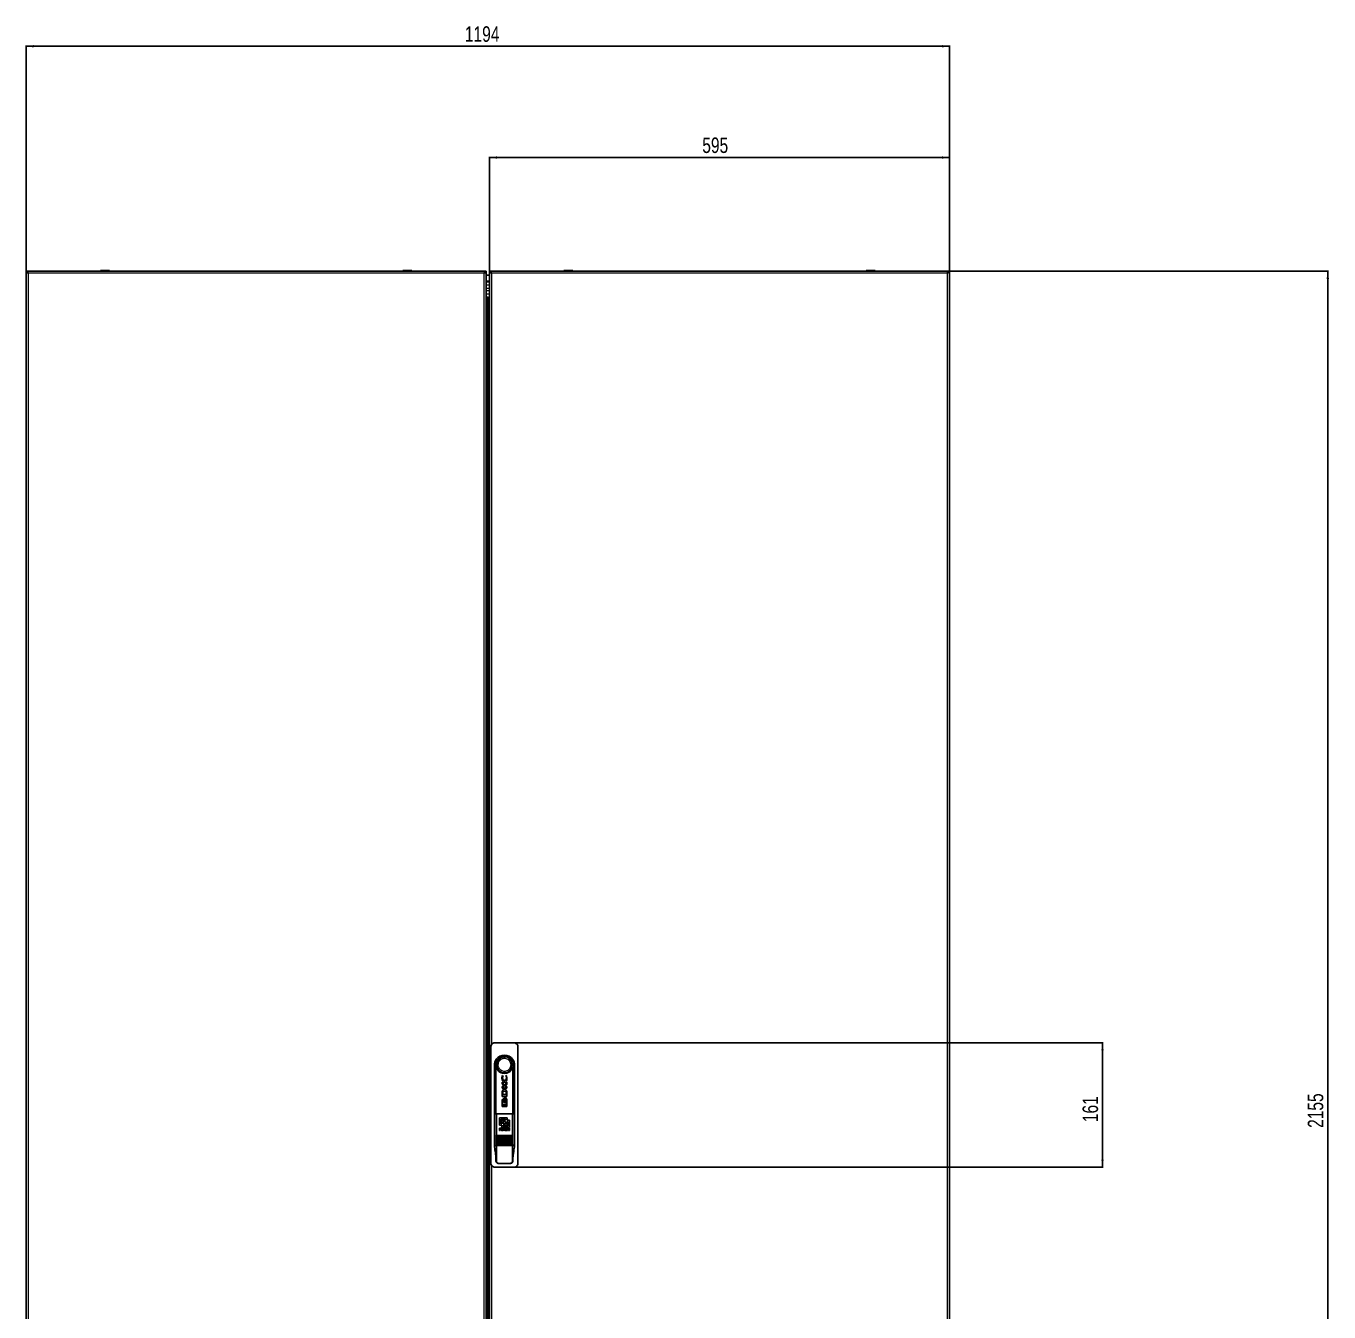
# Model space of a CAD drawing. Header units: millimetres. Extents: x -1385 to 3358, y -2404 to 1219.
# Drawn here: x 1674 to 3358, y -742 to 920 of the extents above; entities that cross this region are included whole.
import ezdxf

# ---------------------------------------------------------------- set-up
doc = ezdxf.new("R2010")
doc.units = ezdxf.units.MM
doc.layers.add('FORMAT', color=7, linetype='Continuous')
doc.styles.add('SLDTEXTSTYLE0', font='TXT', dxfattribs={"width": 0.75})
doc.dimstyles.new('SLDDIMSTYLE0', dxfattribs={"dimtxt": 20, "dimasz": 10, "dimexe": 0, "dimexo": 0.0625, "dimgap": 5, "dimtad": 2, "dimdec": 1, "dimrnd": 1e-09, "dimzin": 12, "dimdsep": 46, "dimtxsty": 'SLDTEXTSTYLE0', "dimsah": 1, "dimcen": 0.09, "dimadec": 0, "dimazin": 3, "dimtfac": 1, "dimtofl": 0, "dimtmove": 0, "dimatfit": 3, "dimfxl": 0, "dimfrac": 2, "dimtolj": 1, "dimtzin": 12, "dimarcsym": 0})

# ---------------------------------------------------------------- blocks, each defined once
blk = doc.blocks.new('_D')
at = {"layer": 'FORMAT'}
for p, q in [((2865.7, 602.7), (3357.9, 602.7)), ((3356.9, -1552.3), (3356.9, 602.7)), ((2865.7, -1552.3), (3357.9, -1552.3))]:
    blk.add_line(p, q, dxfattribs=at)
for points in [[(3356.9, 602.7), (3355.4, 592.7), (3358.5, 592.7)], [(3356.9, -1552.3), (3358.5, -1542.3), (3355.4, -1542.3)]]:
    blk.add_solid(points, dxfattribs=at)
at = {"layer": 'FORMAT', "insert": (3331.1, -504.4), "char_height": 20, "attachment_point": 1, "rotation": 90, "style": 'SLDTEXTSTYLE0'}
blk.add_mtext('2155', dxfattribs=at)
blk = doc.blocks.new('_D_1')
at = {"layer": 'FORMAT'}
for p, q in [((1674, 602.7), (1674, 894.4)), ((1674, 893.4), (2868, 893.4)), ((2868, 602.7), (2868, 894.4))]:
    blk.add_line(p, q, dxfattribs=at)
for points in [[(1674, 893.4), (1684, 891.9), (1684, 895)], [(2868, 893.4), (2858, 895), (2858, 891.9)]]:
    blk.add_solid(points, dxfattribs=at)
at = {"layer": 'FORMAT', "insert": (2241.4, 919.2), "char_height": 20, "attachment_point": 1, "style": 'SLDTEXTSTYLE0'}
blk.add_mtext('1194', dxfattribs=at)
blk = doc.blocks.new('_D_2')
at = {"layer": 'FORMAT'}
for p, q in [((2273, 602.7), (2273, 750.7)), ((2868, 749.7), (2273, 749.7)), ((2868, 602.7), (2868, 750.7))]:
    blk.add_line(p, q, dxfattribs=at)
for points in [[(2273, 749.7), (2283, 748.1), (2283, 751.2)], [(2868, 749.7), (2858, 751.2), (2858, 748.1)]]:
    blk.add_solid(points, dxfattribs=at)
at = {"layer": 'FORMAT', "insert": (2548.3, 775.5), "char_height": 20, "attachment_point": 1, "style": 'SLDTEXTSTYLE0'}
blk.add_mtext('595', dxfattribs=at)
blk = doc.blocks.new('_D_3')
at = {"layer": 'FORMAT'}
for p, q in [((2304.5, -394.3), (3066.7, -394.3)), ((3065.7, -394.3), (3065.7, -555.3)), ((2304.5, -555.3), (3066.7, -555.3))]:
    blk.add_line(p, q, dxfattribs=at)
for points in [[(3065.7, -394.3), (3064.2, -404.3), (3067.2, -404.3)], [(3065.7, -555.3), (3067.2, -545.3), (3064.2, -545.3)]]:
    blk.add_solid(points, dxfattribs=at)
at = {"layer": 'FORMAT', "insert": (3039.9, -497), "char_height": 20, "attachment_point": 1, "rotation": 90, "style": 'SLDTEXTSTYLE0'}
blk.add_mtext('161', dxfattribs=at)

msp = doc.modelspace()

# ---------------------------------------------------------------- linework, layer by layer
at = {"color": 7, "linetype": 'Continuous', "lineweight": 25}
for p, q in [((1674, 602.68), (1676, 602.68)), ((1674, -1552.32), (1674, 602.68)), ((1676.3, 600.68), (1676.3, 602.68)), ((2266.7, 602.68), (1676.3, 602.68)), ((1770.25, 603.43), (1770.25, 602.68)), ((1770.5, 603.68), (1781.5, 603.68)), ((1781.75, 602.68), (1781.75, 603.43)), ((2161.25, 603.43), (2161.25, 602.68)), ((2161.5, 603.68), (2163.99, 603.68)), ((2163.99, 603.68), (2172.5, 603.68)), ((2172.75, 602.68), (2172.75, 603.43)), ((2266.7, 602.68), (2266.7, 601)), ((2269, 602.68), (2267, 602.68)), ((2269, -1552.32), (2269, 602.68)), ((2273, 597.68), (2269, 597.68)), ((2273, 602.68), (2275, 602.68)), ((2273, 602.68), (2273, -1552.32)), ((2275.3, 602.68), (2865.7, 602.68)), ((2275.3, 602.68), (2275.3, 600.97)), ((2369.25, 603.43), (2369.25, 602.68)), ((2369.5, 603.68), (2380.5, 603.68)), ((2380.75, 602.68), (2380.75, 603.43)), ((2760.25, 603.43), (2760.25, 602.68)), ((2760.5, 603.68), (2762.99, 603.68)), ((2762.99, 603.68), (2771.5, 603.68)), ((2771.75, 602.68), (2771.75, 603.43)), ((2865.7, 600.98), (2865.7, 602.68)), ((2868, 602.68), (2866, 602.68)), ((2868, -1552.32), (2868, 602.68)), ((2269.54, 568.88), (2269, 568.88)), ((2269.13, 564.88), (2269, 564.88)), ((2275, -399.82), (2275, -549.82)), ((2304.5, -394.32), (2280.5, -394.32)), ((2310, -549.82), (2310, -399.82)), ((2279.5, -423.32), (2279.5, -526.32)), ((2281.5, -486.32), (2281.5, -426.32)), ((2281.5, -426.32), (2281.5, -426.32)), ((2289.8, -436.64), (2289.27, -439.8)), ((2290.89, -437.02), (2289.8, -436.64)), ((2290.89, -437.31), (2290.89, -437.02)), ((2295.29, -437.04), (2294.48, -436.76)), ((2294.48, -436.76), (2294.48, -436.99)), ((2295.73, -439.82), (2295.29, -437.04)), ((2303.5, -426.32), (2303.5, -486.32)), ((2303.5, -426.32), (2303.5, -426.32)), ((2305.5, -526.32), (2305.5, -423.32)), ((2292.14, -448.99), (2289.35, -445.19)), ((2289.35, -445.19), (2289.35, -446.89)), ((2289.35, -446.89), (2292.31, -450.88)), ((2292.31, -450.88), (2289.35, -450.88)), ((2289.35, -450.88), (2289.35, -453.1)), ((2289.35, -453.1), (2295.64, -453.1)), ((2295.64, -445.1), (2292.14, -448.99)), ((2293, -450.88), (2295.64, -447.84)), ((2295.64, -450.88), (2293, -450.88)), ((2295.64, -447.84), (2295.64, -445.1)), ((2295.64, -453.1), (2295.64, -450.88)), ((2289.35, -468.32), (2289.35, -476.17)), ((2289.36, -459.5), (2289.36, -463.74)), ((2289.36, -463.74), (2295.65, -463.74)), ((2289.86, -474.71), (2289.86, -468.46)), ((2289.86, -468.46), (2290.45, -468.46)), ((2290.45, -467.67), (2290.01, -467.67)), ((2290.32, -458.84), (2290.23, -459.81)), ((2290.23, -459.81), (2290.23, -461.37)), ((2290.23, -461.37), (2294.87, -461.37)), ((2290.45, -468.46), (2290.45, -467.67)), ((2292.17, -471.64), (2292.44, -471.5)), ((2292.46, -465.97), (2292.23, -465.82)), ((2293.2, -465.44), (2292.53, -465.44)), ((2292.59, -471.39), (2292.83, -471.11)), ((2292.83, -466.37), (2292.6, -466.09)), ((2292.94, -468.74), (2293.21, -467.18)), ((2293.22, -470.31), (2292.94, -468.74)), ((2293.21, -467.18), (2292.98, -466.62)), ((2292.99, -470.87), (2293.22, -470.31)), ((2294.29, -465.44), (2293.59, -465.44)), ((2294.87, -461.37), (2294.87, -459.95)), ((2295.16, -471.03), (2295.16, -474.71)), ((2295.62, -458.68), (2295.44, -457.06)), ((2295.65, -459.68), (2295.62, -458.68)), ((2295.64, -476.17), (2295.64, -468.32)), ((2295.65, -459.7), (2295.65, -459.68)), ((2295.65, -459.72), (2295.65, -459.7)), ((2295.65, -463.74), (2295.65, -459.72)), ((2279.53, -486.32), (2279.53, -526.82)), ((2279.53, -486.32), (2282.16, -486.32)), ((2282.16, -486.32), (2302.84, -486.32)), ((2282.16, -486.32), (2282.16, -514.32)), ((2295.16, -474.71), (2289.86, -474.71)), ((2290.01, -476.82), (2294.99, -476.82)), ((2292.37, -472.11), (2293.05, -472.11)), ((2293.44, -472.11), (2294.14, -472.11)), ((2302.84, -486.32), (2302.84, -514.32)), ((2302.84, -486.32), (2305.46, -486.32)), ((2305.46, -486.32), (2305.46, -526.82)), ((2286.16, -491.32), (2295.92, -491.32)), ((2286.16, -491.32), (2286.16, -501.08)), ((2289.08, -501.08), (2286.16, -501.08)), ((2288.22, -504.88), (2286.16, -504.88)), ((2286.16, -504.88), (2286.16, -507.85)), ((2288.11, -493.27), (2288.11, -499.13)), ((2288.11, -493.27), (2293.96, -493.27)), ((2289.08, -499.13), (2288.11, -499.13)), ((2293.96, -494.25), (2289.08, -494.25)), ((2289.08, -494.25), (2289.08, -499.13)), ((2289.08, -501.08), (2289.08, -504.01)), ((2298.84, -504.01), (2289.08, -504.01)), ((2291.54, -504.88), (2290, -507.85)), ((2291.04, -496.2), (2291.04, -499.13)), ((2291.04, -496.2), (2293.96, -496.2)), ((2293.96, -499.13), (2291.04, -499.13)), ((2291.04, -501.08), (2291.04, -502.05)), ((2291.04, -501.08), (2295.92, -501.08)), ((2296.89, -502.05), (2291.04, -502.05)), ((2292.56, -504.88), (2291.54, -504.88)), ((2294.12, -507.85), (2292.56, -504.88)), ((2293.96, -493.27), (2293.96, -494.25)), ((2293.96, -496.2), (2293.96, -499.13)), ((2295.89, -504.88), (2294.57, -504.88)), ((2294.57, -504.88), (2294.57, -507.85)), ((2296.74, -507.14), (2295.89, -504.88)), ((2295.92, -491.32), (2295.92, -494.25)), ((2295.92, -494.25), (2298.84, -494.25)), ((2295.92, -496.2), (2295.92, -501.08)), ((2295.92, -496.2), (2296.89, -496.2)), ((2297.59, -504.88), (2296.74, -507.14)), ((2296.89, -496.2), (2296.89, -502.05)), ((2298.91, -504.88), (2297.59, -504.88)), ((2298.84, -494.25), (2298.84, -504.01)), ((2298.91, -504.88), (2298.91, -507.85)), ((2281.9, -514.42), (2282.1, -514.42)), ((2302.9, -514.42), (2282.1, -514.42)), ((2302.9, -515.82), (2282.1, -515.82)), ((2302.9, -517.22), (2282.1, -517.22)), ((2302.9, -518.62), (2282.1, -518.62)), ((2302.9, -520.02), (2282.1, -520.02)), ((2302.9, -521.42), (2282.1, -521.42)), ((2286.16, -507.85), (2287.03, -507.85)), ((2287.03, -505.38), (2287.03, -506.17)), ((2287.03, -505.38), (2288.1, -505.38)), ((2288.06, -506.17), (2287.03, -506.17)), ((2287.03, -506.67), (2287.03, -507.85)), ((2287.03, -506.67), (2287.96, -506.67)), ((2288.6, -507.15), (2288.61, -507.47)), ((2288.74, -507.85), (2289.7, -507.85)), ((2289.53, -507.42), (2289.51, -507.06)), ((2289.53, -507.42), (2289.53, -507.43)), ((2289.7, -507.76), (2289.7, -507.85)), ((2290, -507.85), (2290.94, -507.85)), ((2290.94, -507.85), (2291.22, -507.24)), ((2291.22, -507.24), (2292.89, -507.24)), ((2291.46, -506.75), (2292.05, -505.48)), ((2292.65, -506.75), (2291.46, -506.75)), ((2292.05, -505.48), (2292.65, -506.75)), ((2292.89, -507.24), (2293.19, -507.85)), ((2293.19, -507.85), (2294.12, -507.85)), ((2294.57, -507.85), (2295.41, -507.85)), ((2295.41, -505.45), (2295.41, -507.85)), ((2295.41, -505.45), (2296.29, -507.85)), ((2296.29, -507.85), (2297.2, -507.85)), ((2297.2, -507.85), (2298.08, -505.45)), ((2298.08, -505.45), (2298.08, -507.85)), ((2298.08, -507.85), (2298.91, -507.85)), ((2302.9, -514.42), (2303.1, -514.42)), ((2279.53, -526.82), (2282.16, -526.82)), ((2279.53, -527.32), (2282.16, -527.32)), ((2281.5, -527.32), (2281.5, -526.82)), ((2302.9, -522.82), (2282.1, -522.82)), ((2302.9, -524.22), (2282.1, -524.22)), ((2282.16, -525.52), (2282.16, -526.82)), ((2282.16, -526.82), (2302.84, -526.82)), ((2282.16, -547.32), (2282.16, -527.32)), ((2282.16, -527.32), (2302.84, -527.32)), ((2302.84, -525.52), (2302.84, -526.82)), ((2302.84, -526.82), (2305.46, -526.82)), ((2302.84, -547.32), (2302.84, -527.32)), ((2302.84, -527.32), (2305.46, -527.32)), ((2303.5, -526.82), (2303.5, -527.32)), ((2280.5, -555.32), (2304.5, -555.32)), ((2281.54, -547.32), (2281.54, -544.23)), ((2285.77, -550.32), (2284.84, -550.32)), ((2299.23, -550.32), (2285.77, -550.32)), ((2300.16, -550.32), (2299.23, -550.32)), ((2303.46, -547.32), (2303.46, -544.23))]:
    msp.add_line(p, q, dxfattribs=at)
at = {"color": 8, "linetype": 'Continuous', "lineweight": 18}
for p, q in [((1676.6, 600.08), (1676.6, -1549.72)), ((2266.4, 600.08), (1676.6, 600.08)), ((1781.75, 603.43), (1770.25, 603.43)), ((2163.85, 603.43), (2161.25, 603.43)), ((2172.75, 603.43), (2163.85, 603.43)), ((2266.4, -1549.72), (2266.4, 600.08)), ((2273, 589.96), (2269, 589.96)), ((2275.6, 600.08), (2275.6, -397.48)), ((2865.4, 600.08), (2275.6, 600.08)), ((2380.75, 603.43), (2369.25, 603.43)), ((2762.85, 603.43), (2760.25, 603.43)), ((2771.75, 603.43), (2762.85, 603.43)), ((2865.4, -1549.72), (2865.4, 600.08)), ((2273, 588.51), (2269, 588.51)), ((2273, 584.74), (2269, 584.74)), ((2273, 580.42), (2269, 580.42)), ((2273, 577.19), (2269, 577.19)), ((2273, 572.86), (2269, 572.86)), ((2270.01, -1519.45), (2270.01, 569.81)), ((2270.48, 569.83), (2270.48, -1519.47)), ((2271.05, -1519.13), (2271.05, 569.5)), ((2272.4, 569.5), (2272.4, -1519.13)), ((2282.16, -514.32), (2302.84, -514.32)), ((2275.6, -552.16), (2275.6, -1549.72)), ((2281.54, -547.32), (2282.16, -547.32)), ((2302.84, -547.32), (2303.46, -547.32))]:
    msp.add_line(p, q, dxfattribs=at)
at = {"color": 7, "linetype": 'Continuous', "lineweight": 25}
for centre, radius, start, end in [((1770.5, 603.43), 0.25, 90, 180), ((1781.5, 603.43), 0.25, 0, 90), ((2161.5, 603.43), 0.25, 90, 180), ((2172.5, 603.43), 0.25, 0, 90), ((2369.5, 603.43), 0.25, 90, 180), ((2380.5, 603.43), 0.25, 0, 90), ((2760.5, 603.43), 0.25, 90, 180), ((2771.5, 603.43), 0.25, 0, 90), ((2292.5, -423.32), 13, 144.60565, 180), ((2292.5, -423.32), 11.4, 344.74488, 195.25752), ((2292.5, -423.32), 13, 35.39435, 144.60565), ((2292.5, -423.32), 13, 0, 35.39435), ((2292.5, -526.32), 13, 180, 184.41172), ((2292.5, -526.32), 13, 355.58829, 0)]:
    msp.add_arc(centre, radius, start, end, dxfattribs=at)
for points in [[(1674, 602.68), (1674.04, 602.47), (1674.12, 602.03), (1674.72, 601.38), (1675.58, 600.73), (1676.26, 600.3), (1676.6, 600.08)], [(1676, 602.68), (1676.04, 602.25), (1676.11, 601.38), (1676.44, 600.52), (1676.6, 600.08)], [(1676.6, 600.08), (1676.57, 600.42), (1676.52, 601.1), (1676.45, 601.96), (1676.37, 602.56), (1676.32, 602.64), (1676.3, 602.68)], [(1676.6, 600.08), (1676.57, 600.16), (1676.52, 600.32), (1676.45, 600.52), (1676.37, 600.65), (1676.32, 600.67), (1676.3, 600.68)], [(2266.7, 602.68), (2266.67, 602.64), (2266.62, 602.56), (2266.55, 601.96), (2266.47, 601.1), (2266.42, 600.42), (2266.4, 600.08)], [(2266.4, 600.08), (2266.56, 600.52), (2266.89, 601.38), (2266.96, 602.25), (2267, 602.68)], [(2266.4, 600.08), (2266.74, 600.3), (2267.42, 600.73), (2268.28, 601.38), (2268.88, 602.03), (2268.96, 602.47), (2269, 602.68)], [(2266.7, 600.68), (2266.67, 600.67), (2266.62, 600.65), (2266.55, 600.52), (2266.47, 600.32), (2266.42, 600.16), (2266.4, 600.08)], [(2275.6, 600.08), (2275.57, 600.42), (2275.52, 601.1), (2275.45, 601.96), (2275.37, 602.56), (2275.32, 602.64), (2275.3, 602.68)], [(2865.7, 602.68), (2865.67, 602.64), (2865.62, 602.56), (2865.55, 601.96), (2865.47, 601.1), (2865.42, 600.42), (2865.4, 600.08)]]:
    msp.add_open_spline(points, degree=3, dxfattribs=at)
for points, knots in [([(2273, 602.68), (2273.03, 602.5), (2273.09, 602.09), (2273.62, 601.46), (2274.5, 600.78), (2275.22, 600.32), (2275.6, 600.08)], [0, 0, 0, 0, 0.2135062, 0.4683221, 0.7232409, 1, 1, 1, 1]), ([(2275, 602.68), (2275.03, 602.3), (2275.07, 601.68), (2275.34, 600.82), (2275.51, 600.33), (2275.6, 600.08)], [0, 0, 0, 0, 0.43750004, 0.71569026, 1, 1, 1, 1]), ([(2865.4, 600.08), (2865.69, 600.26), (2866.32, 600.67), (2867.18, 601.29), (2867.86, 601.98), (2867.95, 602.44), (2868, 602.68)], [0, 0, 0, 0, 0.2113527, 0.4661677, 0.7210903, 1, 1, 1, 1]), ([(2865.4, 600.08), (2865.54, 600.46), (2865.76, 601.08), (2865.96, 601.95), (2865.99, 602.44), (2866, 602.68)], [0, 0, 0, 0, 0.4375, 0.7156903, 1, 1, 1, 1]), ([(2280.5, -394.32), (2279.88, -394.38), (2278.64, -394.5), (2277, -395.45), (2275.75, -396.84), (2275.09, -398.39), (2275.03, -399.41), (2275, -399.82)], [0, 0, 0, 0, 0.2146939, 0.4293877, 0.6440816, 0.8587754, 1, 1, 1, 1]), ([(2310, -399.82), (2309.94, -399.2), (2309.82, -397.96), (2308.87, -396.32), (2307.47, -395.07), (2305.93, -394.41), (2304.91, -394.34), (2304.5, -394.32)], [0, 0, 0, 0, 0.2146898, 0.4293796, 0.6440728, 0.8587666, 1, 1, 1, 1]), ([(2303.5, -426.32), (2303.42, -426.46), (2303.32, -426.66), (2303.13, -426.6), (2303.09, -426.53), (2303.06, -426.54), (2303.03, -426.58), (2302.95, -426.72), (2302.69, -427.32), (2302.01, -428.83), (2300.34, -431), (2297.49, -433.02), (2293.88, -434.07), (2290.08, -433.9), (2286.54, -432.5), (2283.99, -430.27), (2282.66, -428.21), (2282.17, -426.98), (2281.99, -426.61), (2281.95, -426.56), (2281.93, -426.53), (2281.9, -426.55), (2281.81, -426.62), (2281.64, -426.65), (2281.55, -426.44), (2281.5, -426.32)], [0, 0, 0, 0, 0.0606924, 0.0805589, 0.0842327, 0.0858551, 0.088471, 0.0918895, 0.1038086, 0.1490341, 0.2394014, 0.348151, 0.4589406, 0.5711838, 0.6838346, 0.7958468, 0.8697554, 0.9066852, 0.9101249, 0.9128346, 0.9146791, 0.9165483, 0.9244032, 0.9559527, 1, 1, 1, 1]), ([(2290.1, -439.74), (2290.13, -439.3), (2290.19, -438.43), (2290.65, -437.68), (2290.89, -437.31)], [0, 0, 0, 0, 0.50096338, 1, 1, 1, 1]), ([(2294.48, -436.99), (2294.65, -437.44), (2294.98, -438.32), (2295.02, -439.27), (2295.04, -439.74)], [0, 0, 0, 0, 0.5000842, 1, 1, 1, 1]), ([(2289.27, -439.8), (2289.3, -440.39), (2289.35, -441.57), (2289.85, -443.28), (2290.59, -444.59), (2291.42, -445.24), (2291.97, -445.47), (2292.27, -445.5), (2292.42, -445.51)], [0, 0, 0, 0, 0.2502823, 0.4993933, 0.7487907, 0.8746994, 0.9372862, 1, 1, 1, 1]), ([(2295.44, -457.06), (2295.35, -456.76), (2295.17, -456.16), (2294.66, -455.37), (2293.97, -454.74), (2293.12, -454.33), (2292.17, -454.29), (2291.27, -454.6), (2290.54, -455.2), (2290.19, -455.71), (2290.01, -455.97)], [0, 0, 0, 0, 0.1255568, 0.2501397, 0.3754769, 0.5000684, 0.6244194, 0.7493773, 0.8740706, 1, 1, 1, 1]), ([(2292.57, -443), (2292.38, -442.98), (2292.01, -442.95), (2291.49, -442.69), (2291.05, -442.34), (2290.58, -441.75), (2290.18, -440.87), (2290.12, -440.12), (2290.1, -439.74)], [0, 0, 0, 0, 0.1244159, 0.2483566, 0.3739824, 0.5001693, 0.7493996, 1, 1, 1, 1]), ([(2292.42, -445.51), (2292.73, -445.48), (2293.34, -445.43), (2294.17, -444.96), (2294.78, -444.26), (2295.33, -443.16), (2295.67, -441.65), (2295.71, -440.43), (2295.73, -439.82)], [0, 0, 0, 0, 0.1252623, 0.2501242, 0.3753839, 0.500707, 0.7503222, 1, 1, 1, 1]), ([(2295.04, -439.74), (2295.01, -440.12), (2294.96, -440.87), (2294.56, -441.74), (2294.1, -442.33), (2293.66, -442.69), (2293.14, -442.95), (2292.76, -442.98), (2292.57, -443)], [0, 0, 0, 0, 0.2499646, 0.4978209, 0.6230141, 0.7485813, 0.8742843, 1, 1, 1, 1]), ([(2290.01, -467.67), (2289.93, -467.68), (2289.76, -467.7), (2289.54, -467.85), (2289.42, -468.03), (2289.36, -468.19), (2289.36, -468.28), (2289.35, -468.32)], [0, 0, 0, 0, 0.2494454, 0.4989987, 0.7485105, 0.8738593, 1, 1, 1, 1]), ([(2290.01, -455.97), (2289.88, -456.24), (2289.62, -456.79), (2289.42, -457.99), (2289.38, -458.9), (2289.36, -459.5)], [0, 0, 0, 0, 0.249362, 0.4996719, 1, 1, 1, 1]), ([(2292.52, -456.82), (2292.24, -456.83), (2291.81, -456.84), (2291.27, -457.02), (2290.92, -457.27), (2290.67, -457.62), (2290.46, -458.15), (2290.37, -458.56), (2290.32, -458.84)], [0, 0, 0, 0, 0.2494324, 0.37514, 0.4993561, 0.6234585, 0.749245, 1, 1, 1, 1]), ([(2292.23, -465.82), (2292.1, -465.88), (2291.84, -466.01), (2291.43, -466.42), (2291.08, -467.05), (2290.82, -467.88), (2290.8, -468.45), (2290.78, -468.74)], [0, 0, 0, 0, 0.1246003, 0.2489765, 0.5004054, 0.7493329, 1, 1, 1, 1]), ([(2290.78, -468.74), (2290.79, -469.02), (2290.82, -469.58), (2291.06, -470.4), (2291.4, -471.02), (2291.8, -471.44), (2292.05, -471.57), (2292.17, -471.64)], [0, 0, 0, 0, 0.2487307, 0.4973773, 0.750528, 0.8752331, 1, 1, 1, 1]), ([(2291.29, -468.74), (2291.34, -468.22), (2291.41, -467.44), (2291.87, -466.48), (2292.26, -466.14), (2292.46, -465.97)], [0, 0, 0, 0, 0.4989654, 0.749922, 1, 1, 1, 1]), ([(2292.44, -471.5), (2292.25, -471.33), (2291.86, -470.98), (2291.41, -470.03), (2291.34, -469.25), (2291.29, -468.74)], [0, 0, 0, 0, 0.2495753, 0.5008418, 1, 1, 1, 1]), ([(2292.6, -466.09), (2292.43, -466.26), (2292.09, -466.62), (2291.7, -467.53), (2291.64, -468.25), (2291.59, -468.74)], [0, 0, 0, 0, 0.2501927, 0.5001584, 1, 1, 1, 1]), ([(2291.59, -468.74), (2291.64, -469.22), (2291.7, -469.95), (2292.09, -470.85), (2292.42, -471.21), (2292.59, -471.39)], [0, 0, 0, 0, 0.49958431, 0.74952711, 1, 1, 1, 1]), ([(2292.1, -468.74), (2292.13, -468.32), (2292.17, -467.68), (2292.47, -466.89), (2292.71, -466.54), (2292.83, -466.37)], [0, 0, 0, 0, 0.5014603, 0.750257, 1, 1, 1, 1]), ([(2292.83, -471.11), (2292.71, -470.94), (2292.47, -470.59), (2292.18, -469.79), (2292.14, -469.16), (2292.1, -468.74)], [0, 0, 0, 0, 0.2508953, 0.500775, 1, 1, 1, 1]), ([(2293.87, -468.74), (2293.82, -469.39), (2293.74, -470.36), (2293.23, -471.38), (2292.81, -471.88), (2292.52, -472.03), (2292.37, -472.11)], [0, 0, 0, 0, 0.4971459, 0.7483739, 0.8746499, 1, 1, 1, 1]), ([(2292.98, -466.62), (2292.82, -466.95), (2292.48, -467.62), (2292.45, -468.37), (2292.43, -468.74)], [0, 0, 0, 0, 0.4984332, 1, 1, 1, 1]), ([(2292.43, -468.74), (2292.45, -469.12), (2292.48, -469.87), (2292.82, -470.54), (2292.99, -470.87)], [0, 0, 0, 0, 0.5014711, 1, 1, 1, 1]), ([(2294.87, -459.95), (2294.86, -459.58), (2294.84, -458.83), (2294.64, -457.87), (2294.16, -457.27), (2293.49, -456.87), (2292.91, -456.84), (2292.52, -456.82)], [0, 0, 0, 0, 0.2484271, 0.4973724, 0.6229029, 0.7485104, 1, 1, 1, 1]), ([(2292.53, -465.44), (2292.66, -465.53), (2292.91, -465.71), (2293.29, -466.21), (2293.75, -467.19), (2293.82, -468.12), (2293.87, -468.74)], [0, 0, 0, 0, 0.12567833, 0.25113951, 0.5015899, 1, 1, 1, 1]), ([(2293.05, -472.11), (2293.19, -472.03), (2293.48, -471.88), (2293.9, -471.38), (2294.42, -470.36), (2294.49, -469.39), (2294.54, -468.74)], [0, 0, 0, 0, 0.1252924, 0.2510094, 0.5010488, 1, 1, 1, 1]), ([(2294.54, -468.74), (2294.5, -468.12), (2294.43, -467.2), (2293.96, -466.21), (2293.59, -465.71), (2293.33, -465.53), (2293.2, -465.44)], [0, 0, 0, 0, 0.49616807, 0.74770282, 0.87411145, 1, 1, 1, 1]), ([(2294.94, -468.74), (2294.89, -469.39), (2294.81, -470.36), (2294.3, -471.38), (2293.88, -471.88), (2293.59, -472.03), (2293.44, -472.11)], [0, 0, 0, 0, 0.4971542, 0.7483802, 0.8746534, 1, 1, 1, 1]), ([(2293.59, -465.44), (2293.72, -465.53), (2293.98, -465.71), (2294.35, -466.21), (2294.82, -467.19), (2294.89, -468.12), (2294.94, -468.74)], [0, 0, 0, 0, 0.1256773, 0.2511366, 0.5015854, 1, 1, 1, 1]), ([(2294.14, -472.11), (2294.25, -472.05), (2294.48, -471.94), (2294.85, -471.59), (2295.03, -471.25), (2295.16, -471.03)], [0, 0, 0, 0, 0.2481114, 0.4958631, 1, 1, 1, 1]), ([(2295.64, -468.32), (2295.62, -468.05), (2295.57, -467.5), (2295.28, -466.73), (2294.96, -466.13), (2294.63, -465.68), (2294.4, -465.52), (2294.29, -465.44)], [0, 0, 0, 0, 0.2498218, 0.4993095, 0.7487414, 0.8748789, 1, 1, 1, 1]), ([(2289.35, -476.17), (2289.36, -476.21), (2289.36, -476.3), (2289.41, -476.46), (2289.54, -476.64), (2289.76, -476.79), (2289.93, -476.81), (2290.01, -476.82)], [0, 0, 0, 0, 0.1253881, 0.2505914, 0.5001924, 0.7498055, 1, 1, 1, 1]), ([(2294.99, -476.82), (2295.07, -476.81), (2295.24, -476.79), (2295.46, -476.64), (2295.58, -476.46), (2295.64, -476.3), (2295.64, -476.21), (2295.64, -476.17)], [0, 0, 0, 0, 0.2494374, 0.4989967, 0.7485162, 0.8738601, 1, 1, 1, 1]), ([(2289.62, -505.72), (2289.62, -505.62), (2289.6, -505.46), (2289.49, -505.25), (2289.3, -505.08), (2288.88, -504.9), (2288.49, -504.89), (2288.22, -504.88)], [0, 0, 0, 0, 0.14914118, 0.26413398, 0.37885165, 0.56023249, 1, 1, 1, 1]), ([(2282.16, -515.72), (2282.11, -515.5), (2282.05, -515.18), (2281.96, -514.74), (2281.92, -514.53), (2281.9, -514.42)], [0, 0, 0, 0, 0.49999327, 0.74999583, 1, 1, 1, 1]), ([(2282.16, -517.12), (2282.11, -516.9), (2282.05, -516.58), (2281.96, -516.14), (2281.92, -515.93), (2281.9, -515.82)], [0, 0, 0, 0, 0.4999933, 0.7499958, 1, 1, 1, 1]), ([(2282.16, -518.52), (2282.11, -518.3), (2282.05, -517.98), (2281.96, -517.54), (2281.92, -517.33), (2281.9, -517.22)], [0, 0, 0, 0, 0.4999933, 0.7499958, 1, 1, 1, 1]), ([(2282.16, -519.92), (2282.11, -519.7), (2282.05, -519.38), (2281.96, -518.94), (2281.92, -518.73), (2281.9, -518.62)], [0, 0, 0, 0, 0.4999933, 0.7499958, 1, 1, 1, 1]), ([(2282.16, -521.32), (2282.11, -521.1), (2282.05, -520.78), (2281.96, -520.34), (2281.92, -520.13), (2281.9, -520.02)], [0, 0, 0, 0, 0.4999933, 0.7499958, 1, 1, 1, 1]), ([(2282.16, -522.72), (2282.11, -522.5), (2282.05, -522.18), (2281.96, -521.74), (2281.92, -521.53), (2281.9, -521.42)], [0, 0, 0, 0, 0.4999933, 0.7499958, 1, 1, 1, 1]), ([(2282.1, -514.42), (2282.11, -514.42), (2282.13, -514.41), (2282.14, -514.39), (2282.15, -514.36), (2282.16, -514.33), (2282.16, -514.32), (2282.16, -514.32)], [0, 0, 0, 0, 0.2956914, 0.5686867, 0.7598531, 0.9519121, 1, 1, 1, 1]), ([(2282.1, -515.82), (2282.11, -515.82), (2282.13, -515.81), (2282.14, -515.79), (2282.15, -515.76), (2282.16, -515.73), (2282.16, -515.72), (2282.16, -515.72)], [0, 0, 0, 0, 0.2956914, 0.5686867, 0.7598531, 0.9519121, 1, 1, 1, 1]), ([(2282.1, -517.22), (2282.11, -517.22), (2282.13, -517.21), (2282.14, -517.19), (2282.15, -517.16), (2282.16, -517.13), (2282.16, -517.12), (2282.16, -517.12)], [0, 0, 0, 0, 0.2956914, 0.5686867, 0.7598531, 0.9519121, 1, 1, 1, 1]), ([(2282.1, -518.62), (2282.11, -518.62), (2282.13, -518.61), (2282.14, -518.59), (2282.15, -518.56), (2282.16, -518.53), (2282.16, -518.52), (2282.16, -518.52)], [0, 0, 0, 0, 0.2956914, 0.5686867, 0.7598531, 0.9519121, 1, 1, 1, 1]), ([(2282.1, -520.02), (2282.11, -520.02), (2282.13, -520.01), (2282.14, -519.99), (2282.15, -519.96), (2282.16, -519.93), (2282.16, -519.92), (2282.16, -519.92)], [0, 0, 0, 0, 0.2956914, 0.5686867, 0.7598531, 0.9519121, 1, 1, 1, 1]), ([(2282.1, -521.42), (2282.11, -521.42), (2282.13, -521.41), (2282.14, -521.39), (2282.15, -521.36), (2282.16, -521.33), (2282.16, -521.32), (2282.16, -521.32)], [0, 0, 0, 0, 0.2956914, 0.5686867, 0.7598531, 0.9519121, 1, 1, 1, 1]), ([(2302.84, -515.72), (2300.92, -515.72), (2297.07, -515.72), (2290.14, -515.72), (2285.19, -515.72), (2282.16, -515.72)], [0, 0, 0, 0, 0.2800507, 0.5600468, 1, 1, 1, 1]), ([(2302.84, -517.12), (2300.92, -517.12), (2297.07, -517.12), (2290.14, -517.12), (2285.19, -517.12), (2282.16, -517.12)], [0, 0, 0, 0, 0.2800507, 0.5600468, 1, 1, 1, 1]), ([(2302.84, -518.52), (2300.92, -518.52), (2297.07, -518.52), (2290.14, -518.52), (2285.19, -518.52), (2282.16, -518.52)], [0, 0, 0, 0, 0.2800507, 0.5600468, 1, 1, 1, 1]), ([(2302.84, -519.92), (2300.92, -519.92), (2297.07, -519.92), (2290.14, -519.92), (2285.19, -519.92), (2282.16, -519.92)], [0, 0, 0, 0, 0.2800507, 0.5600468, 1, 1, 1, 1]), ([(2302.84, -521.32), (2300.92, -521.32), (2297.07, -521.32), (2290.14, -521.32), (2285.19, -521.32), (2282.16, -521.32)], [0, 0, 0, 0, 0.28005072, 0.56004677, 1, 1, 1, 1]), ([(2287.96, -506.67), (2288.07, -506.67), (2288.23, -506.68), (2288.41, -506.74), (2288.49, -506.8), (2288.56, -506.91), (2288.59, -507.03), (2288.59, -507.12), (2288.6, -507.15)], [0, 0, 0, 0, 0.3623072, 0.4997618, 0.6038945, 0.7077513, 0.8881589, 1, 1, 1, 1]), ([(2288.75, -505.78), (2288.74, -505.82), (2288.74, -505.9), (2288.68, -506), (2288.59, -506.08), (2288.39, -506.17), (2288.2, -506.17), (2288.06, -506.17)], [0, 0, 0, 0, 0.1448477, 0.2595538, 0.3741459, 0.5488424, 1, 1, 1, 1]), ([(2288.1, -505.38), (2288.24, -505.38), (2288.42, -505.39), (2288.62, -505.49), (2288.7, -505.58), (2288.74, -505.68), (2288.75, -505.75), (2288.75, -505.78)], [0, 0, 0, 0, 0.4647786, 0.6394977, 0.7667833, 0.8944855, 1, 1, 1, 1]), ([(2288.61, -507.47), (2288.61, -507.5), (2288.62, -507.57), (2288.65, -507.7), (2288.69, -507.79), (2288.73, -507.84), (2288.74, -507.85)], [0, 0, 0, 0, 0.2561394, 0.5126978, 0.9190221, 1, 1, 1, 1]), ([(2288.99, -506.41), (2289.1, -506.38), (2289.28, -506.33), (2289.48, -506.16), (2289.59, -505.97), (2289.62, -505.81), (2289.62, -505.73), (2289.62, -505.72)], [0, 0, 0, 0, 0.3314728, 0.5464809, 0.7625261, 0.960277, 1, 1, 1, 1]), ([(2289.51, -507.06), (2289.5, -506.95), (2289.48, -506.79), (2289.38, -506.6), (2289.21, -506.48), (2289.07, -506.44), (2288.99, -506.41)], [0, 0, 0, 0, 0.3364219, 0.5234602, 0.710673, 1, 1, 1, 1]), ([(2289.7, -507.76), (2289.68, -507.75), (2289.62, -507.72), (2289.57, -507.64), (2289.54, -507.54), (2289.53, -507.46), (2289.53, -507.43)], [0, 0, 0, 0, 0.2026304, 0.4204058, 0.7280078, 1, 1, 1, 1]), ([(2302.84, -514.32), (2302.84, -514.33), (2302.84, -514.35), (2302.85, -514.37), (2302.86, -514.4), (2302.88, -514.41), (2302.89, -514.42), (2302.9, -514.42)], [0, 0, 0, 0, 0.1717087, 0.3429843, 0.5250053, 0.735802, 1, 1, 1, 1]), ([(2303.1, -514.42), (2303.08, -514.53), (2303.03, -514.8), (2302.94, -515.23), (2302.88, -515.56), (2302.84, -515.72)], [0, 0, 0, 0, 0.249996, 0.6249953, 1, 1, 1, 1]), ([(2302.84, -515.72), (2302.84, -515.73), (2302.84, -515.75), (2302.85, -515.77), (2302.86, -515.8), (2302.88, -515.81), (2302.89, -515.82), (2302.9, -515.82)], [0, 0, 0, 0, 0.17170867, 0.34298427, 0.5250053, 0.73580203, 1, 1, 1, 1]), ([(2303.1, -515.82), (2303.08, -515.93), (2303.03, -516.2), (2302.94, -516.63), (2302.88, -516.96), (2302.84, -517.12)], [0, 0, 0, 0, 0.249996, 0.6249953, 1, 1, 1, 1]), ([(2302.84, -517.12), (2302.84, -517.13), (2302.84, -517.15), (2302.85, -517.17), (2302.86, -517.2), (2302.88, -517.21), (2302.89, -517.22), (2302.9, -517.22)], [0, 0, 0, 0, 0.1717087, 0.3429843, 0.5250053, 0.735802, 1, 1, 1, 1]), ([(2303.1, -517.22), (2303.08, -517.33), (2303.03, -517.6), (2302.94, -518.03), (2302.88, -518.36), (2302.84, -518.52)], [0, 0, 0, 0, 0.249996, 0.6249953, 1, 1, 1, 1]), ([(2302.84, -518.52), (2302.84, -518.53), (2302.84, -518.55), (2302.85, -518.57), (2302.86, -518.6), (2302.88, -518.61), (2302.89, -518.62), (2302.9, -518.62)], [0, 0, 0, 0, 0.1717087, 0.3429843, 0.5250053, 0.735802, 1, 1, 1, 1]), ([(2303.1, -518.62), (2303.08, -518.73), (2303.03, -519), (2302.94, -519.43), (2302.88, -519.76), (2302.84, -519.92)], [0, 0, 0, 0, 0.249996, 0.6249953, 1, 1, 1, 1]), ([(2302.84, -519.92), (2302.84, -519.93), (2302.84, -519.95), (2302.85, -519.97), (2302.86, -520), (2302.88, -520.01), (2302.89, -520.02), (2302.9, -520.02)], [0, 0, 0, 0, 0.1717087, 0.3429843, 0.5250053, 0.735802, 1, 1, 1, 1]), ([(2303.1, -520.02), (2303.08, -520.13), (2303.03, -520.4), (2302.94, -520.83), (2302.88, -521.16), (2302.84, -521.32)], [0, 0, 0, 0, 0.249996, 0.6249953, 1, 1, 1, 1]), ([(2302.84, -521.32), (2302.84, -521.33), (2302.84, -521.35), (2302.85, -521.37), (2302.86, -521.4), (2302.88, -521.41), (2302.89, -521.42), (2302.9, -521.42)], [0, 0, 0, 0, 0.1717087, 0.3429843, 0.5250053, 0.735802, 1, 1, 1, 1]), ([(2303.1, -521.42), (2303.08, -521.53), (2303.03, -521.8), (2302.94, -522.23), (2302.88, -522.56), (2302.84, -522.72)], [0, 0, 0, 0, 0.249996, 0.6249953, 1, 1, 1, 1]), ([(2279.53, -527.32), (2279.64, -528.56), (2279.85, -531.05), (2280.26, -533.59), (2280.47, -534.87)], [0, 0, 0, 0, 0.499713, 1, 1, 1, 1]), ([(2280.47, -534.87), (2280.66, -536.04), (2281.05, -538.41), (2281.48, -541.61), (2281.53, -543.61), (2281.54, -544.23)], [0, 0, 0, 0, 0.4010146, 0.8123709, 1, 1, 1, 1]), ([(2282.16, -524.12), (2282.11, -523.9), (2282.05, -523.58), (2281.96, -523.14), (2281.92, -522.93), (2281.9, -522.82)], [0, 0, 0, 0, 0.4999933, 0.7499958, 1, 1, 1, 1]), ([(2282.16, -525.52), (2282.11, -525.3), (2282.05, -524.98), (2281.96, -524.54), (2281.92, -524.33), (2281.9, -524.22)], [0, 0, 0, 0, 0.4999933, 0.7499958, 1, 1, 1, 1]), ([(2282.1, -522.82), (2282.11, -522.82), (2282.13, -522.81), (2282.14, -522.79), (2282.15, -522.76), (2282.16, -522.73), (2282.16, -522.72), (2282.16, -522.72)], [0, 0, 0, 0, 0.2956914, 0.5686867, 0.7598531, 0.9519121, 1, 1, 1, 1]), ([(2282.1, -524.22), (2282.11, -524.22), (2282.13, -524.21), (2282.14, -524.19), (2282.15, -524.16), (2282.16, -524.13), (2282.16, -524.12), (2282.16, -524.12)], [0, 0, 0, 0, 0.2956914, 0.5686867, 0.7598531, 0.9519121, 1, 1, 1, 1]), ([(2302.84, -522.72), (2300.92, -522.72), (2297.07, -522.72), (2290.14, -522.72), (2285.19, -522.72), (2282.16, -522.72)], [0, 0, 0, 0, 0.2800507, 0.5600468, 1, 1, 1, 1]), ([(2302.84, -524.12), (2300.92, -524.12), (2297.07, -524.12), (2290.14, -524.12), (2285.19, -524.12), (2282.16, -524.12)], [0, 0, 0, 0, 0.2800507, 0.5600468, 1, 1, 1, 1]), ([(2302.84, -525.52), (2300.92, -525.52), (2297.07, -525.52), (2290.14, -525.52), (2285.19, -525.52), (2282.16, -525.52)], [0, 0, 0, 0, 0.2800507, 0.5600468, 1, 1, 1, 1]), ([(2302.84, -522.72), (2302.84, -522.73), (2302.84, -522.75), (2302.85, -522.77), (2302.86, -522.8), (2302.88, -522.81), (2302.89, -522.82), (2302.9, -522.82)], [0, 0, 0, 0, 0.1717087, 0.3429843, 0.5250053, 0.735802, 1, 1, 1, 1]), ([(2303.1, -522.82), (2303.08, -522.93), (2303.03, -523.2), (2302.94, -523.63), (2302.88, -523.96), (2302.84, -524.12)], [0, 0, 0, 0, 0.249996, 0.6249953, 1, 1, 1, 1]), ([(2302.84, -524.12), (2302.84, -524.13), (2302.84, -524.15), (2302.85, -524.17), (2302.86, -524.2), (2302.88, -524.21), (2302.89, -524.22), (2302.9, -524.22)], [0, 0, 0, 0, 0.1717087, 0.3429843, 0.5250053, 0.735802, 1, 1, 1, 1]), ([(2303.1, -524.22), (2303.08, -524.33), (2303.03, -524.6), (2302.94, -525.03), (2302.88, -525.36), (2302.84, -525.52)], [0, 0, 0, 0, 0.249996, 0.6249953, 1, 1, 1, 1]), ([(2303.46, -544.23), (2303.47, -543.56), (2303.51, -542.2), (2303.74, -539.94), (2304.1, -537.46), (2304.39, -535.73), (2304.53, -534.87)], [0, 0, 0, 0, 0.2008823, 0.4071697, 0.701581, 1, 1, 1, 1]), ([(2304.53, -534.87), (2304.73, -533.6), (2305.15, -531.06), (2305.36, -528.57), (2305.46, -527.32)], [0, 0, 0, 0, 0.499209, 1, 1, 1, 1]), ([(2275, -549.82), (2275.06, -550.44), (2275.18, -551.67), (2276.13, -553.32), (2277.53, -554.57), (2279.07, -555.22), (2280.09, -555.29), (2280.5, -555.32)], [0, 0, 0, 0, 0.2146898, 0.4293796, 0.6440728, 0.8587666, 1, 1, 1, 1]), ([(2284.84, -550.32), (2284.43, -550.28), (2283.63, -550.2), (2282.57, -549.6), (2281.85, -548.73), (2281.57, -547.91), (2281.55, -547.44), (2281.54, -547.32)], [0, 0, 0, 0, 0.2441944, 0.4889806, 0.7166564, 0.9231563, 1, 1, 1, 1]), ([(2282.16, -547.32), (2282.19, -547.61), (2282.25, -548.21), (2282.72, -549), (2283.43, -549.67), (2284.42, -550.16), (2285.25, -550.31), (2285.72, -550.32), (2285.77, -550.32)], [0, 0, 0, 0, 0.1698955, 0.3393802, 0.5190387, 0.7268484, 0.9704723, 1, 1, 1, 1]), ([(2299.23, -550.32), (2299.74, -550.27), (2300.65, -550.18), (2301.76, -549.54), (2302.5, -548.73), (2302.81, -547.94), (2302.84, -547.46), (2302.84, -547.32)], [0, 0, 0, 0, 0.2927041, 0.5265985, 0.7224308, 0.9192671, 1, 1, 1, 1]), ([(2303.46, -547.32), (2303.43, -547.64), (2303.36, -548.27), (2302.87, -549.12), (2302.13, -549.79), (2301.19, -550.24), (2300.5, -550.29), (2300.16, -550.32)], [0, 0, 0, 0, 0.1918411, 0.383469, 0.5809611, 0.7934617, 1, 1, 1, 1]), ([(2304.5, -555.32), (2305.12, -555.26), (2306.35, -555.14), (2308, -554.19), (2309.25, -552.79), (2309.91, -551.25), (2309.97, -550.22), (2310, -549.82)], [0, 0, 0, 0, 0.2146939, 0.4293877, 0.6440816, 0.8587754, 1, 1, 1, 1])]:
    msp.add_open_spline(points, degree=3, knots=knots, dxfattribs=at)
at = {"color": 8, "linetype": 'Continuous', "lineweight": 18}
for points, knots in [([(2292.5, -433.02), (2292.1, -433), (2290.64, -432.94), (2288.17, -432.17), (2285.5, -430.25), (2283.56, -427.5), (2282.58, -424.21), (2282.72, -420.71), (2284.01, -417.44), (2286.31, -414.83), (2288.99, -413.37), (2291.85, -412.74), (2294.76, -412.93), (2297.77, -414.2), (2300.23, -416.4), (2301.88, -419.33), (2302.5, -422.73), (2301.98, -426.21), (2300.33, -429.33), (2297.76, -431.66), (2294.98, -432.86), (2293.19, -432.97), (2292.5, -433.02)], [0, 0, 0, 0, 0.0191502, 0.070299, 0.1218266, 0.174622, 0.2289631, 0.28448, 0.3403769, 0.3957099, 0.4496776, 0.4842446, 0.535714, 0.5871661, 0.6390358, 0.6923446, 0.7471414, 0.8028841, 0.8586993, 0.9136527, 0.9670758, 1, 1, 1, 1]), ([(2292.5, -431.38), (2293.07, -431.34), (2294.55, -431.25), (2296.84, -430.23), (2298.96, -428.25), (2300.31, -425.62), (2300.75, -422.68), (2300.23, -419.82), (2298.88, -417.34), (2296.86, -415.48), (2294.37, -414.4), (2291.96, -414.24), (2289.6, -414.77), (2287.39, -416.01), (2285.5, -418.22), (2284.44, -420.98), (2284.32, -423.93), (2285.13, -426.71), (2286.72, -429.03), (2288.92, -430.66), (2290.96, -431.32), (2292.17, -431.37), (2292.5, -431.38)], [0, 0, 0, 0, 0.0325057, 0.08541238, 0.14030498, 0.19649881, 0.25289574, 0.30832146, 0.36196769, 0.41375564, 0.46474054, 0.51554594, 0.54970445, 0.60329342, 0.65870484, 0.71510047, 0.77129769, 0.82619562, 0.87919594, 0.93050405, 0.98109702, 1, 1, 1, 1])]:
    msp.add_open_spline(points, degree=3, knots=knots, dxfattribs=at)

# ---------------------------------------------------------------- dimensions: what is measured, and where the dimension line sits
at = {"layer": 'FORMAT'}
for base, p1, p2, picture, middle in [((2868, 893.44), (1674, 602.68), (2868, 602.68), '_D_1', (2271, 893.44)), ((2273, 749.68), (2868, 602.68), (2273, 602.68), '_D_2', (2570.5, 749.68))]:
    dim = msp.add_linear_dim(base=base, p1=p1, p2=p2, dimstyle='SLDDIMSTYLE0', dxfattribs=at)
    dim.commit()
    dim.dimension.update_dxf_attribs({"geometry": picture, "text_midpoint": middle, "dimtype": 160})
for base, p1, p2, picture, middle in [((3356.91, 602.68), (2865.7, -1552.32), (2865.7, 602.68), '_D', (3356.91, -474.82)), ((3065.71, -555.32), (2304.5, -394.32), (2304.5, -555.32), '_D_3', (3065.71, -474.82))]:
    dim = msp.add_linear_dim(base=base, p1=p1, p2=p2, angle=90, dimstyle='SLDDIMSTYLE0', dxfattribs=at)
    dim.commit()
    dim.dimension.update_dxf_attribs({"geometry": picture, "text_midpoint": middle, "dimtype": 160})

doc.saveas('drawing.dxf')
